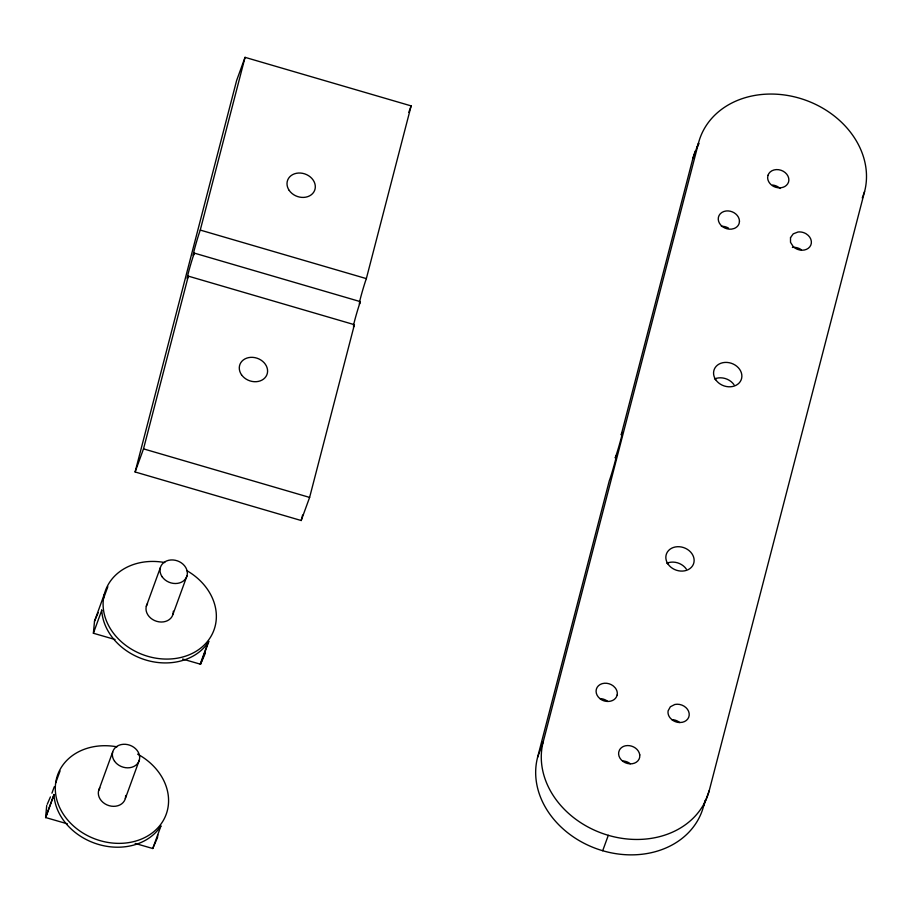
<?xml version="1.0" encoding="UTF-8"?>
<svg xmlns="http://www.w3.org/2000/svg" width="912" height="912" viewBox="0 0 912 912"><rect width="100%" height="100%" fill="white"/><g stroke="black" fill="none" stroke-linecap="round" stroke-linejoin="round"><path stroke-width="1.37" d="M67.397 823.832L45.6 817.528L46.717 805.478M45.714 817.562L53.968 794.854A57.741 47.527 20 0 0 98.781 844.512A57.741 47.527 20 0 0 161.002 825.805L152.76 848.513L135.147 843.429M115.026 639.506L93.389 633.247L94.506 621.197L104.321 594.236M101.585 610.082L101.756 610.573A57.741 47.527 20 0 0 146.57 660.231A57.741 47.527 20 0 0 208.791 641.512L200.549 664.232L182.628 659.057M157.776 834.833L157.525 837.512L152.76 848.513M245.054 57.342L200.264 230.075A14.432 0.638 -73.7 0 0 194.473 249.295A14.432 0.638 -73.7 0 0 194.29 253.103A14.432 0.638 -73.7 0 0 188.499 272.323A14.432 0.638 -73.7 0 0 188.317 276.142L354.403 324.695L309.613 497.416L301.199 520.524L135.113 471.971L236.641 80.45L245.054 57.342L411.141 105.895L366.35 278.616A14.432 0.638 -73.7 0 0 359.442 302.567M135.113 471.971L143.515 448.864L188.317 276.142M301.199 520.524L302.624 515.006M692.892 158.426L698.501 143.024A86.606 71.284 20 0 1 799.471 98.188A86.606 71.284 20 0 1 864.587 191.566L709.274 790.487L703.665 805.889A86.606 71.284 20 0 1 602.695 850.725A86.606 71.284 20 0 1 537.578 757.348L609.262 480.92A14.432 0.638 -73.7 0 0 615.053 461.7A14.432 0.638 -73.7 0 0 615.235 457.892A14.432 0.638 -73.7 0 0 621.026 438.672A14.432 0.638 -73.7 0 0 621.209 434.853L692.892 158.426A86.606 71.284 20 0 1 695.423 150.845M537.578 757.348L543.187 741.946L698.501 143.024M703.665 805.889L705.09 800.394M102.999 599.914L107.844 586.69M93.389 633.247L101.802 610.139M51.938 793.189L54.275 786.771M55.678 782.918L60.055 770.971M45.6 817.528L54.013 794.432M146.308 606.286L160.318 567.777M98.633 790.601L112.643 752.092M173.018 614.186L187.04 575.677M125.354 798.502L139.365 759.992M200.207 664.141L208.62 641.033M408.804 112.313L411.141 105.895M602.695 850.725L608.304 835.324A86.606 71.284 20 0 0 709.274 790.487M862.25 197.984L864.587 191.566M94.506 621.197L98.211 612.636M47.242 804.247L50.422 796.917M200.549 664.232L205.314 653.231M679.714 722.532L682.404 722.27A10.83 8.915 20 0 0 688.537 711.2A10.83 8.915 20 0 0 674.823 704.486L670.366 706.766L668.131 710.813A10.83 8.915 20 0 0 670.012 717.778L671.927 719.716A10.83 8.915 20 0 0 679.714 722.532A10.83 8.915 20 0 0 671.916 719.625M721.369 226.381L723.227 226.37A10.83 8.915 20 0 1 728.54 228.148M200.264 230.075L366.35 278.616M194.29 253.103L360.377 301.655A14.432 0.638 -73.7 0 0 353.468 325.607M143.515 448.864L309.613 497.416M801.169 249.706L800.462 249.17A10.83 8.915 20 0 0 792.403 247.403M360.377 301.655A14.432 0.638 -73.7 0 1 359.271 303.73M354.403 324.695A14.432 0.638 -73.7 0 1 353.4 326.998M186.595 570.502A57.741 47.527 20 0 1 195.67 651.567A57.741 47.527 20 0 1 105.598 618.678A57.741 47.527 20 0 1 164.821 562.556M173.326 611.177A13.942 11.48 20 0 1 156.727 621.346A13.942 11.48 20 0 1 147.516 603.55M137.621 754.121A57.741 47.527 20 0 1 148.565 835.438A57.741 47.527 20 0 1 57.935 803.347A57.741 47.527 20 0 1 117.021 746.837M125.651 795.492A13.942 11.48 20 0 1 109.052 805.661A13.942 11.48 20 0 1 99.841 787.865M608.304 835.324A86.606 71.284 20 0 1 543.187 741.946M697.076 147.185A86.606 71.284 20 0 1 698.98 143.64M599.993 698.603A10.83 8.915 20 0 1 607.78 701.431M622.508 760.95A10.83 8.915 20 0 1 630.306 763.766M666.752 563.274A14.432 11.879 20 0 1 686.314 569.054M714.484 378.982A14.432 11.879 20 0 1 734.046 384.761M772.624 185.045A10.83 8.915 20 0 1 780.148 188.499M639.779 754.897L639.7 757.256A10.83 8.915 20 0 1 627.536 763.492A10.83 8.915 20 0 1 618.724 752.138L619.522 749.949A10.83 8.915 20 0 1 625.415 745.799C631.56 744.523 638.753 748.444 639.779 754.897M739.484 221.171L739.119 223.486A10.83 8.915 20 0 1 734.194 228.479L731.629 229.117A10.83 8.915 20 0 1 718.61 221.32A10.83 8.915 20 0 1 726.089 210.98C732.233 210.239 739.199 214.628 739.484 221.171M767.995 175.298L767.642 177.612A10.83 8.915 20 0 0 770.765 184.361C775.588 189.263 785.836 189.331 788.527 182.161A10.83 8.915 20 0 0 780.98 170.248A10.83 8.915 20 0 0 767.995 175.298M790.51 237.633L790.522 242.341L793.292 246.707A10.83 8.915 20 0 0 808.306 248.292A10.83 8.915 20 0 0 808.271 235.444L806.06 233.757A10.83 8.915 20 0 0 798 232.001L793.246 233.848L790.51 237.633M617.185 694.921C615.429 702.411 605.135 703.163 600.005 698.695A10.83 8.915 20 0 1 598.454 685.744A10.83 8.915 20 0 1 613.388 686.029L615.292 687.956A10.83 8.915 20 0 1 617.185 694.921M289.218 190.437A14.432 11.879 20 0 0 313.717 192.17A14.432 11.879 20 0 0 300.561 173.052A14.432 11.879 20 0 0 289.218 190.437M241.509 374.764A14.432 11.879 20 0 0 266.008 376.451A14.432 11.879 20 0 0 252.784 357.356A14.432 11.879 20 0 0 241.509 374.764M162.154 576.794A13.942 11.48 20 0 0 185.82 578.413A13.942 11.48 20 0 0 173.052 559.968A13.942 11.48 20 0 0 162.154 576.794M114.49 761.11A13.942 11.48 20 0 0 138.157 762.728A13.942 11.48 20 0 0 125.377 744.295A13.942 11.48 20 0 0 114.49 761.11M715.795 379.848A14.432 11.879 20 0 0 740.293 381.524A14.432 11.879 20 0 0 727.081 362.429A14.432 11.879 20 0 0 715.795 379.848M668.063 564.14A14.432 11.879 20 0 0 692.561 565.816A14.432 11.879 20 0 0 679.349 546.733A14.432 11.879 20 0 0 668.063 564.14"/></g></svg>
